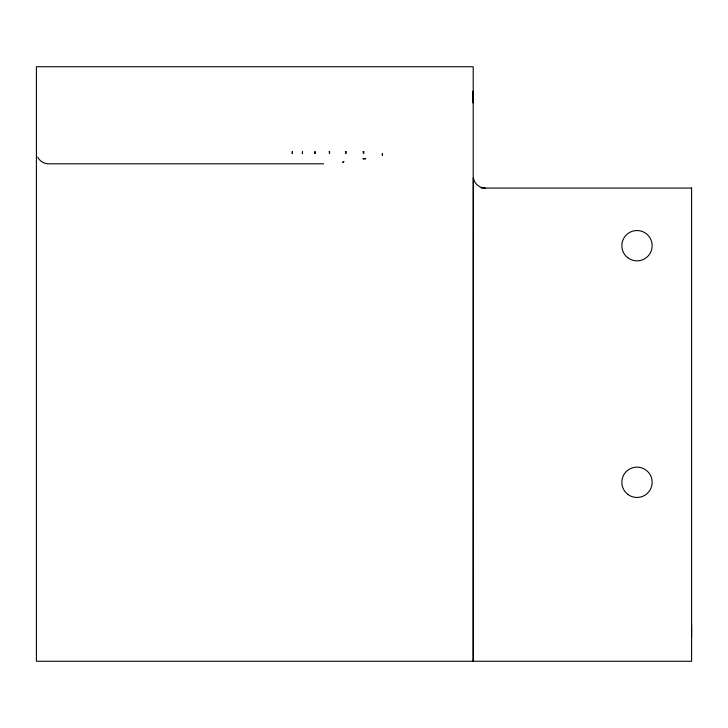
<?xml version="1.0" encoding="UTF-8"?>
<svg xmlns="http://www.w3.org/2000/svg" width="728" height="728" viewBox="0 0 728 728"><rect width="100%" height="100%" fill="white"/><g stroke="black" fill="none" stroke-linecap="round" stroke-linejoin="round"><path stroke-width="1.09" d="M691.6 624.952L691.6 637M473.145 92.447L473.2 102.994L473.2 91A12.13 12.13 0 0 1 473.054 92.893M691.263 188.397L691.6 188.061L481.163 188.061M323.66 163.8L48.53 163.8C44.062 163.809 39.749 161.161 37.72 157.175M691.6 188.061L691.6 661.27L36.4 661.261L36.4 66.73L473.2 66.73L473.2 661.261L473.346 177.832A12.13 12.13 0 0 0 485.33 188.061M292.319 151.661L292.31 153.562L292.319 151.661M363.782 151.661L363.736 153.562L362.935 151.661L363.782 151.661M382.418 153.562L382.355 155.401L382.418 153.562M346.028 151.661L345.964 153.562L345.345 151.661L346.028 151.661M329.638 151.661L329.547 153.562L329.12 151.661L329.638 151.661M315.006 151.661L314.906 153.562L315.006 151.661M302.511 151.661L302.384 153.562L302.511 151.661M363.081 158.795L365.656 158.713L363.081 158.795M343.789 161.48L342.642 162.408L343.789 161.48M627.809 494.367A15.17 15.17 0 0 0 652.042 484.22A15.17 15.17 0 0 0 631.149 468.304A15.17 15.17 0 0 0 627.809 494.367M627.809 257.767A15.17 15.17 0 0 0 652.042 247.62A15.17 15.17 0 0 0 631.149 231.704A15.17 15.17 0 0 0 627.809 257.767"/></g></svg>
